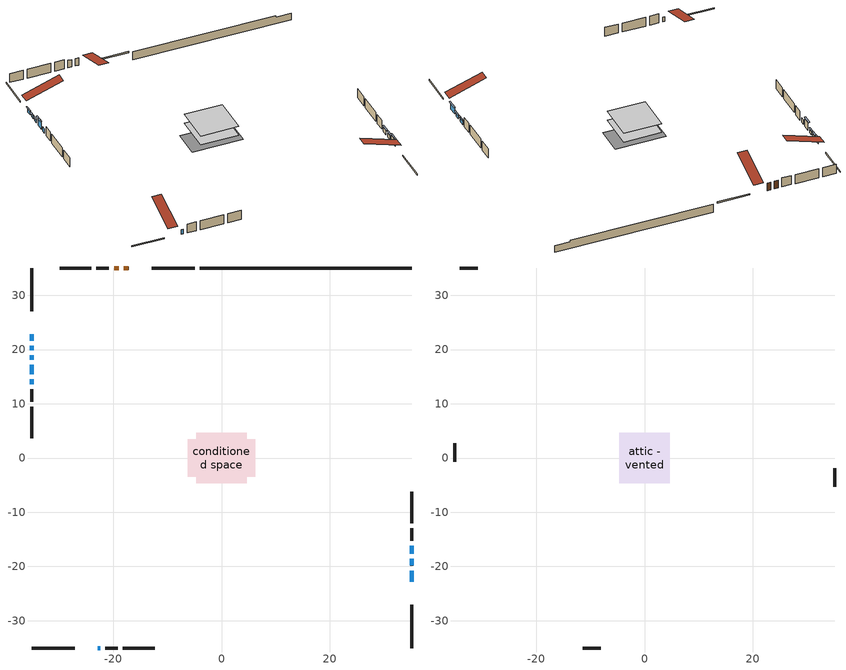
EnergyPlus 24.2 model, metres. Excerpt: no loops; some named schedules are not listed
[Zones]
conditioned space
 floor adiabatic (AdiabaticFloorConstruction): -4.68,-4.68 -4.68,4.68 4.68,4.68 4.68,-4.68 z0.77
 floor foundation (Slab1 construction): -6.25,-3.51 -6.25,3.51 6.25,3.51 6.25,-3.51 z-1.52
 wall outside (RimJoist1 construction): -4.9,35.05 -12.9,35.05 / -35.05,-35.05 -27.05,-35.05 / -35.05,35.05 -35.05,27.05 / 35.05,-35.05 35.05,-27.05 z0.77:1.07
 wall outside (AdiabaticWallConstruction 1): -17.16,35.05 -18.03,35.05 / -18.96,35.05 -19.83,35.05 z0.77:2.8
 wall outside (AdiabaticWallConstruction): 35.05,-22.79 35.05,-20.76 z0.77:2.45; -22.79,-35.05 -22.35,-35.05 / -35.05,14.51 -35.05,13.62 z0.77:1.99; 35.05,-19.83 35.05,-18.61 / 35.05,-17.68 35.05,-16.21 / -35.05,22.79 -35.05,21.62 z0.77:1.79; -35.05,20.7 -35.05,19.88 / -35.05,18.95 -35.05,18.09 z0.77:1.59; -35.05,17.16 -35.05,15.43 z0.77:2.83
 wall outside (Wall1 construction): -20.76,35.05 -23.07,35.05 / -21.42,-35.05 -19.1,-35.05 / -35.05,12.69 -35.05,10.37 / 35.05,-15.28 35.05,-12.96 z0.77:3.21
 wall outside (Wall2 construction): -24,35.05 -29.83,35.05 / -18.17,-35.05 -12.34,-35.05 / -35.05,9.44 -35.05,3.61 / 35.05,-12.03 35.05,-6.2 z0.77:3.21
 wall foundation (FoundationWall1 construction): -3.97,35.05,-1.52 -3.97,35.05,0.77 31.15,35.05,0.77 31.15,35.05,0.36 35.05,35.05,0.36 35.05,35.05,-1.52
 window (WindowConstruction): 35.05,-22.79 35.05,-20.76 z0.77:2.45
 window (WindowConstruction 8): -22.79,-35.05 -22.35,-35.05 z0.77:1.99
 window (WindowConstruction 1): 35.05,-19.83 35.05,-18.61 z0.77:1.78
 window (WindowConstruction 2): 35.05,-17.68 35.05,-16.21 z0.77:1.78
 window (WindowConstruction 3): -35.05,22.79 -35.05,21.63 z0.77:1.78
 window (WindowConstruction 4): -35.05,20.7 -35.05,19.88 z0.77:1.58
 window (WindowConstruction 5): -35.05,18.95 -35.05,18.09 z0.77:1.58
 window (WindowConstruction 6): -35.05,17.16 -35.05,15.43 z0.77:2.83
 window (WindowConstruction 7): -35.05,14.5 -35.05,13.62 z0.77:1.99
 door (Door): -17.16,35.05 -18.03,35.05 z0.77:2.8
 door (Door 1): -18.96,35.05 -19.83,35.05 z0.77:2.8
 ceiling adiabatic (AdiabaticFloorConstruction): 4.68,-4.68 4.68,4.68 -4.68,4.68 -4.68,-4.68 z0.77
attic - vented
 floor to conditioned space (Floor1 construction Reversed): -4.68,-4.68 -4.68,4.68 4.68,4.68 4.68,-4.68 z3.21
 wall outside (Wall3 construction): -30.76,35.05 -34.12,35.05 / -11.41,-35.05 -8.06,-35.05 / -35.05,2.68 -35.05,-0.67 / 35.05,-5.27 35.05,-1.92 z0.77:3.21
 roof outside (Roof1 construction): -16.23,35.05,3.21 -16.23,25.93,6.25 -13.83,25.93,6.25 -13.83,35.05,3.21; -23.72,-35.05,3.21 -23.72,-25.93,6.25 -26.12,-25.93,6.25 -26.12,-35.05,3.21; -35.05,23.72,3.21 -25.93,23.72,6.25 -25.93,26.12,6.25 -35.05,26.12,3.21; 35.05,-23.72,3.21 25.93,-23.72,6.25 25.93,-26.12,6.25 35.05,-26.12,3.21
shading: 35.05,-20.46 35.05,-23.09 35.35,-23.09 35.35,-20.46 z2.75; 35.05,-18.31 35.05,-20.13 35.35,-20.13 35.35,-18.31 z2.08; 35.05,-15.91 35.05,-17.98 35.35,-17.98 35.35,-15.91 z2.08; -35.05,21.33 -35.05,23.09 -35.35,23.09 -35.35,21.33 z2.08; -35.05,19.58 -35.05,21 -35.35,21 -35.35,19.58 z1.88; -35.05,17.79 -35.05,19.25 -35.35,19.25 -35.35,17.79 z1.88; -35.05,15.13 -35.05,17.46 -35.35,17.46 -35.35,15.13 z3.13
[Building]
Building 1: Terrain=Suburbs
[Site:Location]
Quebec Intl AP_QC: Latitude {deg}=46.8; Longitude {deg}=-71.38; Time Zone {hr}=-5; Elevation {m}=74; Keep Site Location Information=Yes
[Site:GroundTemperature:Shallow]
0.0108218, -2.24938, -2.43038, -1.3578, 2.94801, 7.23376, 10.9493, 13.303, 13.5029, 11.5886, 7.96783, 3.81355
[Site:WaterMainsTemperature]
Calculation Method=Schedule; Temperature Schedule=mains temperature schedule
[Material] Roughness=Rough; Thermal Absorptance=0.9
Name | Thickness {m} | Conductivity {W/m-K} | Density {kg/m3} | Specific Heat {J/kg-K} | Solar Absorptance | Visible Absorptance
asphalt or fiberglass shingles | 0.00635 | 0.162714 | 1121.4 | 1465.45 | 0.4 | 0.4
ceiling loosefill ins | 0.169333 | 0.0480833 | 16.02 | 1046.75 | 0.7 | 0.7
ceiling stud and cavity | 0.1397 | 0.333346 | 65.682 | 1177.47 | 0.7 | 0.7
concrete 4.0 in. | 0.1016 | 1.803125 | 2242.8 | 837.4 | 0.7 | 0.7
concrete 8.0 in. | 0.2032 | 1.803125 | 2242.8 | 837.4 | 0.7 | 0.7
door material | 0.04445 | 0.0451087 | 512.64 | 1214.23 | 0.7 | 0.7
door material 1 | 0.04445 | 0.327969 | 512.64 | 1214.23 | 0.7 | 0.7
exterior vertical ins | 0.0392557 | 0.029427 | 32.04 | 1214.23 | 0.7 | 0.7
floor covering | 0.0127 | 0.0433444 | 54.468 | 1339.84 | 0.6 | 0.6
floor rigid ins; wall rigid ins 1 | 0.512978 | 0.029427 | 32.04 | 1214.23 | 0.7 | 0.7
floor stud and cavity | 0.1397 | 1.75129 | 37.0049 | 1207.88 | 0.7 | 0.7
furniture material conditioned space 1 | 0.1524 | 0.115458 | 640.8 | 1214.23 | 0.6 | 0.6
gypsum board | 0.0127 | 0.160291 | 801 | 837.4 | 0.6 | 0.6
gypsum board 1 | 0.0127 | 0.160291 | 801 | 837.4 | 0.7 | 0.7
osb sheathing 0.5 in. | 0.0127 | 0.115458 | 512.64 | 1214.23 | 0.7 | 0.7
osb sheathing 0.75 in. | 0.01905 | 0.115458 | 512.64 | 1214.23 | 0.7 | 0.7
rim joist stud and cavity | 0.0508 | 0.137084 | 50.32683 | 1063.81 | 0.6 | 0.6
slab rigid ins | 0.0259096 | 0.029427 | 32.04 | 1214.23 | 0.7 | 0.7
wall rigid ins | 0.051816 | 0.029427 | 32.04 | 1214.23 | 0.7 | 0.7
wall stud and cavity | 0.1397 | 0.629714 | 139.0536 | 1170.24 | 0.7 | 0.7
wall stud and cavity 1 | 0.1397 | 0.0782429 | 139.0536 | 1170.24 | 0.7 | 0.7
wall stud and cavity 2 | 0.0889 | 6.1454 | 50.32683 | 1063.81 | 0.6 | 0.6
wall stud and cavity 3 | 0.0889 | 0.380278 | 52.3479 | 1209.89 | 0.7 | 0.7
wall stud and cavity 4 | 0.0889 | 0.391764 | 83.0341 | 1211.67 | 0.7 | 0.7
wood siding | 0.0254 | 0.102417 | 544.68 | 1172.36 | 0.4 | 0.4
wood siding 1 | 0.00254 | 0.102417 | 544.68 | 1172.36 | 0.4 | 0.4
wood siding 2; wood siding 3; wood siding 4 | 0.0254 | 0.102417 | 544.68 | 1172.36 | 0.7 | 0.7
[WindowMaterial:SimpleGlazingSystem]
Name | U-Factor {W/m2-K} | Solar Heat Gain Coefficient
WindowMaterial | 1.64265 | 0.43
WindowMaterial 1 | 2.992306 | 0.55
WindowMaterial 2 | 2.97584 | 0.57
WindowMaterial 3 | 2.99571 | 0.55
WindowMaterial 4 | 3.04227 | 0.48
WindowMaterial 5 | 3.03546 | 0.49
WindowMaterial 6 | 1.98503 | 0.39
WindowMaterial 7 | 3.03943 | 0.45
[Construction]
AdiabaticFloorConstruction: floor stud and cavity, floor rigid ins, osb sheathing 0.75 in., floor covering
AdiabaticWallConstruction: wood siding 3, wall rigid ins 1, wall stud and cavity 3, gypsum board
AdiabaticWallConstruction 1: wood siding 4, wall rigid ins 1, wall stud and cavity 3, gypsum board
Door: door material
Door 1: door material 1
Floor1 construction Reversed: gypsum board, ceiling stud and cavity, ceiling loosefill ins
FoundationWall1 construction: concrete 8.0 in., gypsum board 1
furniture construction conditioned space 1: furniture material conditioned space 1
PartitionWallConstruction: gypsum board, wall stud and cavity 4, gypsum board
RimJoist1 construction: wood siding 2, rim joist stud and cavity
Roof1 construction: asphalt or fiberglass shingles
Slab1 construction: slab rigid ins, concrete 4.0 in.
Wall1 construction: wood siding, wall rigid ins, osb sheathing 0.5 in., wall stud and cavity, gypsum board
Wall2 construction: wood siding, osb sheathing 0.5 in., wall stud and cavity 1, gypsum board
Wall3 construction: wood siding 1, wall stud and cavity 2
WindowConstruction: WindowMaterial
WindowConstruction 1: WindowMaterial 1
WindowConstruction 2: WindowMaterial 2
WindowConstruction 3: WindowMaterial 3
WindowConstruction 4: WindowMaterial 4
WindowConstruction 5: WindowMaterial 5
WindowConstruction 6: WindowMaterial 6
WindowConstruction 7; WindowConstruction 8: WindowMaterial 7
[Zone] Multiplier=1; Part of Total Floor Area=Yes
Name | Volume {m3}
attic - vented | 43.2195
conditioned space | 435.8
[Space]
Name | Zone | Volume {m3}
attic - vented 1 | attic - vented | 43.2195
conditioned space 1 | conditioned space | 435.8
[ZoneInfiltration:EffectiveLeakageArea]
infil attic - vented 1: Zone or Space=attic - vented 1; Schedule=Always On Discrete; Effective Air Leakage Area {cm2}=3234.83; Stack Coefficient=0.000380882; Wind Coefficient=1.31861e-05
[ZoneMixing]
whole house fan mix: Zone or Space=attic - vented; Schedule=Always On Continuous; Design Flow Rate Calculation Method=Flow/Zone; Design Flow Rate {m3/s}=0; Source Zone or Space=conditioned space
[SurfaceProperty:ExposedFoundationPerimeter]
Slab1: Exposed Perimeter Calculation Method=TotalExposedPerimeter; Total Exposed Perimeter {m}=39.02
[InternalMass] Zone or ZoneList=conditioned space; Space or SpaceList=conditioned space 1
Name | Construction | Surface Area {m2}
furniture mass conditioned space 1 | furniture construction conditioned space 1 | 70.0901
partition wall mass | PartitionWallConstruction | 175.225
[Lights]
interior lighting: Zone or ZoneList or Space or SpaceList=conditioned space 1; Schedule=interior lighting schedule; Design Level Calculation Method=LightingLevel; Lighting Level {W}=343.2; Return Air Fraction=0; Fraction Radiant=0.6; Fraction Visible=0.2; Fraction Replaceable=1
[People]
occupants: Zone or ZoneList or Space or SpaceList=conditioned space 1; Number of People Schedule=occupants schedule; Number of People Calculation Method=People; Number of People=3; Fraction Radiant=0.314171; Sensible Heat Fraction=0.56303; Activity Level Schedule=occupants activity schedule; Carbon Dioxide Generation Rate {m3/s-W}=0; Enable ASHRAE 55 Comfort Warnings=No; Mean Radiant Temperature Calculation Type=EnclosureAveraged
[ElectricEquipment] Zone or ZoneList or Space or SpaceList=conditioned space 1; Design Level Calculation Method=EquipmentLevel
Name | Schedule | Design Level {W} | Fraction Latent | Fraction Radiant | Fraction Lost
clothes dryer | clothes dryer schedule | 140.772 | 0.015 | 0.081 | 0.85
clothes washer | clothes washer schedule | 32.1985 | 0.03 | 0.162 | 0.7
cooking range | cooking range schedule | 215.147 | 0.08 | 0.432 | 0.2
dishwasher | dishwasher schedule | 66.8632 | 0.3 | 0.18 | 0.4
fridge | fridge schedule | 72.9452 | 0 | 0.6 | 0
mech vent bath fan 0 | mech vent bath fan 0 schedule | 25.1 | 0 | 0 | 1
mech vent house fan | mech vent house fan schedule | 0 | 0 | 0 | 1
mech vent house fan cfis | mech vent house fan cfis schedule | 0 | 0 | 0 | 0
mech vent range fan 0 | mech vent range fan 0 schedule | 57 | 0 | 0 | 1
misc plug loads | misc plug loads schedule | 494.7 | 0.045 | 0.513 | 0.1
whole house fan | Always On Discrete | 0 | 0 | 0 | 1
[OtherEquipment] Zone or ZoneList or Space or SpaceList=conditioned space 1; Design Level Calculation Method=EquipmentLevel
Name | Fuel Type | Schedule | Design Level {W} | Fraction Latent | Fraction Radiant | Fraction Lost
clothes dryer 1 | Electricity | clothes dryer schedule | 0 | 0.015 | 0.081 | 0.85
cooking range 1 | Electricity | cooking range schedule | 0 | 0.08 | 0.432 | 0.2
general water use latent | None | general water use schedule | 62.594 | 1 | 0 | 0
general water use sensible | None | general water use schedule | -61.6891 | 0 | 0.6 | 0
mech vent house fan latent load | None | Always On Discrete | 0 | 1 | 0 | 0
mech vent house fan sensible load | None | Always On Discrete | 0 | 0 | 0 | 0
water heater energy adjustment1 | Electricity | Always On Discrete | 0.01 | 0 | 0 | 1
[ZoneInfiltration:DesignFlowRate] Zone or ZoneList or Space or SpaceList=conditioned space 1; Schedule=Always On Discrete; Design Flow Rate Calculation Method=Flow/Zone; Design Flow Rate {m3/s}=0
infil flow; natural vent flow; whole house fan flow
[ZoneControl:Thermostat]
conditioned space Thermostat: Zone or ZoneList=conditioned space; Control Type Schedule=conditioned space Thermostat Schedule; Control 1=conditioned space temperature setpoint; Temperature Difference Between Cutout And Setpoint {deltaC}=0
[ZoneHVAC:Baseboard:Convective:Electric]
electric baseboard: Availability Schedule=Always On Discrete; Heating Design Capacity {W}=8350.77; Efficiency=1
[AirLoopHVAC:UnitarySystem]
unit heater unitary system: Control Type=Load; Controlling Zone or Thermostat Location=conditioned space; Dehumidification Control Type=None; Availability Schedule=Always On Discrete; Supply Fan=unit heater supply fan; Fan Placement=BlowThrough; Supply Air Fan Operating Mode Schedule=unit heater auto fan schedule; Heating Coil=unit heater htg coil; DX Heating Coil Sizing Ratio=1; Use DOAS DX Cooling Coil=No; Minimum Supply Air Temperature {C}=2; Latent Load Control=SensibleOnlyLoadControl; Cooling Supply Air Flow Rate Method=None; Heating Supply Air Flow Rate Method=SupplyAirFlowRate; Heating Supply Air Flow Rate {m3/s}=0.00141584; No Load Supply Air Flow Rate Method=SupplyAirFlowRate; No Load Supply Air Flow Rate {m3/s}=0; No Load Supply Air Flow Rate Control Set To Low Speed=Yes; Maximum Supply Air Temperature {C}=48.8889; Maximum Outdoor Dry-Bulb Temperature for Supplemental Heater Operation {C}=21; Ancillary On-Cycle Electric Power {W}=0; Ancillary Off-Cycle Electric Power {W}=0
[Fan:SystemModel]
unit heater supply fan: Availability Schedule=Always On Discrete; Design Maximum Air Flow Rate {m3/s}=0.00141584; Speed Control Method=Discrete; Electric Power Minimum Flow Rate Fraction=0.2; Design Pressure Rise {Pa}=500; Motor Efficiency=1; Motor In Air Stream Fraction=1; Design Electric Power Consumption {W}=Autosize; Design Power Sizing Method=PowerPerFlow; Electric Power Per Unit Flow Rate {W/(m3/s)}=28251.7; Electric Power Per Unit Flow Rate Per Unit Pressure {W/((m3/s)-Pa)}=1.66667; Fan Total Efficiency=0.7; Motor Loss Radiative Fraction=0; Number of Speeds=1; Speed Flow Fraction 1=1; Speed Electric Power Fraction 1=1
[Coil:Heating:Fuel]
unit heater htg coil: Availability Schedule=Always On Discrete; Fuel Type=OtherFuel1; Burner Efficiency=0.3; Nominal Capacity {W}=0.293071; On Cycle Parasitic Electric Load {W}=0; Off Cycle Parasitic Fuel Load {W}=0
[Zone equipment]
conditioned space: electric baseboard, unit heater unitary system
[Foundation:Kiva]
Foundation Kiva 1: Initial Indoor Air Temperature {C}=18; Wall Height Above Grade {m}=0.769986; Wall Depth Below Slab {m}=0.2032; Custom Block Material Name 1=exterior vertical ins; Custom Block Depth 1 {m}=2.28999; Custom Block X Position 1 {m}=0.2159; Custom Block Z Position 1 {m}=0
[Foundation:Kiva:Settings]
Soil Conductivity {W/m-K}=0.849921; Soil Density {kg/m3}=1842.3; Soil Specific Heat {J/kg-K}=418.7; Ground Solar Absorptivity=0.9; Ground Thermal Absorptivity=0.9; Ground Surface Roughness {m}=0.03; Far-Field Width {m}=40; Deep-Ground Boundary Condition=ZeroFlux; Deep-Ground Depth {m}=40; Minimum Cell Dimension {m}=0.2; Maximum Cell Growth Coefficient=3; Simulation Timestep=Timestep
[Exterior:Lights]
exterior lighting: Schedule=exterior lighting schedule; Design Level {W}=75.6
[EnergyManagementSystem:GlobalVariable]
infil_program_Qfan
infil_program_Qinf
natural_vent_program_Qnv
natural_vent_program_Qwhf
[EnergyManagementSystem:Sensor]
Name | Output:Variable or Output:Meter Index Key | Output:Variable or Output:Meter
airflow_gain | infil flow | Infiltration Sensible Heat Gain Energy
airflow_gain_1 | natural vent flow | Infiltration Sensible Heat Gain Energy
airflow_gain_2 | whole house fan flow | Infiltration Sensible Heat Gain Energy
airflow_loss | infil flow | Infiltration Sensible Heat Loss Energy
airflow_loss_1 | natural vent flow | Infiltration Sensible Heat Loss Energy
airflow_loss_2 | whole house fan flow | Infiltration Sensible Heat Loss Energy
clg_load_cond |  | Cooling:EnergyTransfer:Zone:CONDITIONED SPACE
clg_sp_s; clg_sp_s_1 | cooling setpoint | Schedule Value
clothes_dryer_exhaust_0_sch_s | clothes dryer exhaust 0 schedule | Schedule Value
conditioned_space_clg_unmet_s | conditioned space | Zone Cooling Setpoint Not Met Time
conditioned_space_htg_unmet_s | conditioned space | Zone Heating Setpoint Not Met Time
cool_season | cooling season schedule | Schedule Value
fridge_tin_s | conditioned space | Zone Mean Air Temperature
htg_load_cond |  | Heating:EnergyTransfer:Zone:CONDITIONED SPACE
htg_sp_s; htg_sp_s_1 | heating setpoint | Schedule Value
ig_ee_conv | clothes dryer | Electric Equipment Convective Heating Energy
ig_ee_conv_2 | cooking range | Electric Equipment Convective Heating Energy
ig_ee_conv_4 | fridge | Electric Equipment Convective Heating Energy
ig_ee_conv_5 | misc plug loads | Electric Equipment Convective Heating Energy
ig_ee_conv_6 | whole house fan | Electric Equipment Convective Heating Energy
ig_ee_rad | clothes dryer | Electric Equipment Radiant Heating Energy
ig_ee_rad_2 | cooking range | Electric Equipment Radiant Heating Energy
ig_ee_rad_4 | fridge | Electric Equipment Radiant Heating Energy
ig_ee_rad_5 | misc plug loads | Electric Equipment Radiant Heating Energy
ig_ee_rad_6 | whole house fan | Electric Equipment Radiant Heating Energy
ig_lgt_conv | interior lighting | Lights Convective Heating Energy
ig_lgt_rad | interior lighting | Lights Radiant Heating Energy
ig_lgt_vis | interior lighting | Lights Visible Radiation Heating Energy
ig_oe_conv | clothes dryer 1 | Other Equipment Convective Heating Energy
ig_oe_conv_1 | cooking range 1 | Other Equipment Convective Heating Energy
ig_oe_conv_2 | general water use latent | Other Equipment Convective Heating Energy
ig_oe_conv_3 | general water use sensible | Other Equipment Convective Heating Energy
ig_oe_conv_4 | water heater energy adjustment1 | Other Equipment Convective Heating Energy
ig_oe_rad | clothes dryer 1 | Other Equipment Radiant Heating Energy
ig_oe_rad_1 | cooking range 1 | Other Equipment Radiant Heating Energy
ig_oe_rad_2 | general water use latent | Other Equipment Radiant Heating Energy
ig_oe_rad_3 | general water use sensible | Other Equipment Radiant Heating Energy
ig_oe_rad_4 | water heater energy adjustment1 | Other Equipment Radiant Heating Energy
ig_ppl_conv | occupants | People Convective Heating Energy
ig_ppl_rad | occupants | People Radiant Heating Energy
im_conv | furniture mass conditioned space 1 | Surface Inside Face Convection Heat Gain Energy
im_conv_1 | partition wall mass | Surface Inside Face Convection Heat Gain Energy
im_ig | furniture mass conditioned space 1 | Surface Inside Face Internal Gains Radiation Heat Gain Energy
im_ig_1 | partition wall mass | Surface Inside Face Internal Gains Radiation Heat Gain Energy
im_lgt | furniture mass conditioned space 1 | Surface Inside Face Lights Radiation Heat Gain Energy
im_lgt_1 | partition wall mass | Surface Inside Face Lights Radiation Heat Gain Energy
im_sol | furniture mass conditioned space 1 | Surface Inside Face Solar Radiation Heat Gain Energy
im_sol_1 | partition wall mass | Surface Inside Face Solar Radiation Heat Gain Energy
im_surf | furniture mass conditioned space 1 | Surface Inside Face Net Surface Thermal Radiation Heat Gain Energy
im_surf_1 | partition wall mass | Surface Inside Face Net Surface Thermal Radiation Heat Gain Energy
mech_vent_bath_fan_0_sch_s | mech vent bath fan 0 schedule | Schedule Value
mech_vent_range_fan_0_sch_s | mech vent range fan 0 schedule | Schedule Value
mv_conv | mech vent bath fan 0 | Electric Equipment Convective Heating Energy
mv_conv_1 | mech vent house fan | Electric Equipment Convective Heating Energy
mv_conv_2 | mech vent house fan cfis | Electric Equipment Convective Heating Energy
mv_conv_3 | mech vent range fan 0 | Electric Equipment Convective Heating Energy
mv_conv_4 | mech vent house fan latent load | Other Equipment Convective Heating Energy
mv_conv_5 | mech vent house fan sensible load | Other Equipment Convective Heating Energy
mv_rad | mech vent bath fan 0 | Electric Equipment Radiant Heating Energy
mv_rad_1 | mech vent house fan | Electric Equipment Radiant Heating Energy
mv_rad_2 | mech vent house fan cfis | Electric Equipment Radiant Heating Energy
mv_rad_3 | mech vent range fan 0 | Electric Equipment Radiant Heating Energy
mv_rad_4 | mech vent house fan latent load | Other Equipment Radiant Heating Energy
mv_rad_5 | mech vent house fan sensible load | Other Equipment Radiant Heating Energy
natural_vent_s | natural vent schedule | Schedule Value
out_pb_s |  | Site Outdoor Air Barometric Pressure
out_wt_s |  | Site Outdoor Air Humidity Ratio
site_vw_s |  | Site Wind Speed
ss_back_out | Window1 | Surface Window Shortwave from Zone Back Out Window Heat Transfer Rate
ss_back_out_1 | Window10 | Surface Window Shortwave from Zone Back Out Window Heat Transfer Rate
ss_back_out_2 | Window2 | Surface Window Shortwave from Zone Back Out Window Heat Transfer Rate
ss_back_out_3 | Window3 | Surface Window Shortwave from Zone Back Out Window Heat Transfer Rate
ss_back_out_4 | Window4 | Surface Window Shortwave from Zone Back Out Window Heat Transfer Rate
ss_back_out_5 | Window5 | Surface Window Shortwave from Zone Back Out Window Heat Transfer Rate
ss_back_out_6 | Window6 | Surface Window Shortwave from Zone Back Out Window Heat Transfer Rate
ss_back_out_7 | Window7 | Surface Window Shortwave from Zone Back Out Window Heat Transfer Rate
ss_back_out_8 | Window8 | Surface Window Shortwave from Zone Back Out Window Heat Transfer Rate
ss_conv | Door1 | Surface Inside Face Convection Heat Gain Energy
ss_conv_1 | Door2 | Surface Inside Face Convection Heat Gain Energy
ss_conv_10 | Window8 | Surface Inside Face Convection Heat Gain Energy
ss_conv_2 | Window1 | Surface Inside Face Convection Heat Gain Energy
ss_conv_3 | Window10 | Surface Inside Face Convection Heat Gain Energy
ss_conv_4 | Window2 | Surface Inside Face Convection Heat Gain Energy
ss_conv_5 | Window3 | Surface Inside Face Convection Heat Gain Energy
ss_conv_6 | Window4 | Surface Inside Face Convection Heat Gain Energy
ss_conv_7 | Window5 | Surface Inside Face Convection Heat Gain Energy
ss_conv_8 | Window6 | Surface Inside Face Convection Heat Gain Energy
ss_conv_9 | Window7 | Surface Inside Face Convection Heat Gain Energy
ss_ig | Door1 | Surface Inside Face Internal Gains Radiation Heat Gain Energy
ss_ig_1 | Door2 | Surface Inside Face Internal Gains Radiation Heat Gain Energy
ss_ig_10 | Window8 | Surface Inside Face Internal Gains Radiation Heat Gain Energy
ss_ig_2 | Window1 | Surface Inside Face Internal Gains Radiation Heat Gain Energy
ss_ig_3 | Window10 | Surface Inside Face Internal Gains Radiation Heat Gain Energy
ss_ig_4 | Window2 | Surface Inside Face Internal Gains Radiation Heat Gain Energy
ss_ig_5 | Window3 | Surface Inside Face Internal Gains Radiation Heat Gain Energy
ss_ig_6 | Window4 | Surface Inside Face Internal Gains Radiation Heat Gain Energy
ss_ig_7 | Window5 | Surface Inside Face Internal Gains Radiation Heat Gain Energy
ss_ig_8 | Window6 | Surface Inside Face Internal Gains Radiation Heat Gain Energy
ss_ig_9 | Window7 | Surface Inside Face Internal Gains Radiation Heat Gain Energy
ss_lgt | Door1 | Surface Inside Face Lights Radiation Heat Gain Energy
ss_lgt_1 | Door2 | Surface Inside Face Lights Radiation Heat Gain Energy
ss_sol | Door1 | Surface Inside Face Solar Radiation Heat Gain Energy
ss_sol_1 | Door2 | Surface Inside Face Solar Radiation Heat Gain Energy
ss_surf | Door1 | Surface Inside Face Net Surface Thermal Radiation Heat Gain Energy
ss_surf_1 | Door2 | Surface Inside Face Net Surface Thermal Radiation Heat Gain Energy
ss_surf_10 | Window8 | Surface Inside Face Net Surface Thermal Radiation Heat Gain Energy
ss_surf_2 | Window1 | Surface Inside Face Net Surface Thermal Radiation Heat Gain Energy
ss_surf_3 | Window10 | Surface Inside Face Net Surface Thermal Radiation Heat Gain Energy
ss_surf_4 | Window2 | Surface Inside Face Net Surface Thermal Radiation Heat Gain Energy
ss_surf_5 | Window3 | Surface Inside Face Net Surface Thermal Radiation Heat Gain Energy
ss_surf_6 | Window4 | Surface Inside Face Net Surface Thermal Radiation Heat Gain Energy
ss_surf_7 | Window5 | Surface Inside Face Net Surface Thermal Radiation Heat Gain Energy
ss_surf_8 | Window6 | Surface Inside Face Net Surface Thermal Radiation Heat Gain Energy
ss_surf_9 | Window7 | Surface Inside Face Net Surface Thermal Radiation Heat Gain Energy
ss_trans_in | Window1 | Surface Window Transmitted Solar Radiation Rate
ss_trans_in_1 | Window10 | Surface Window Transmitted Solar Radiation Rate
ss_trans_in_2 | Window2 | Surface Window Transmitted Solar Radiation Rate
ss_trans_in_3 | Window3 | Surface Window Transmitted Solar Radiation Rate
ss_trans_in_4 | Window4 | Surface Window Transmitted Solar Radiation Rate
ss_trans_in_5 | Window5 | Surface Window Transmitted Solar Radiation Rate
ss_trans_in_6 | Window6 | Surface Window Transmitted Solar Radiation Rate
ss_trans_in_7 | Window7 | Surface Window Transmitted Solar Radiation Rate
ss_trans_in_8 | Window8 | Surface Window Transmitted Solar Radiation Rate
ss_trans_out | Window1 | Surface Inside Face Initial Transmitted Diffuse Transmitted Out Window Solar Radiation Rate
ss_trans_out_1 | Window10 | Surface Inside Face Initial Transmitted Diffuse Transmitted Out Window Solar Radiation Rate
ss_trans_out_2 | Window2 | Surface Inside Face Initial Transmitted Diffuse Transmitted Out Window Solar Radiation Rate
ss_trans_out_3 | Window3 | Surface Inside Face Initial Transmitted Diffuse Transmitted Out Window Solar Radiation Rate
ss_trans_out_4 | Window4 | Surface Inside Face Initial Transmitted Diffuse Transmitted Out Window Solar Radiation Rate
ss_trans_out_5 | Window5 | Surface Inside Face Initial Transmitted Diffuse Transmitted Out Window Solar Radiation Rate
